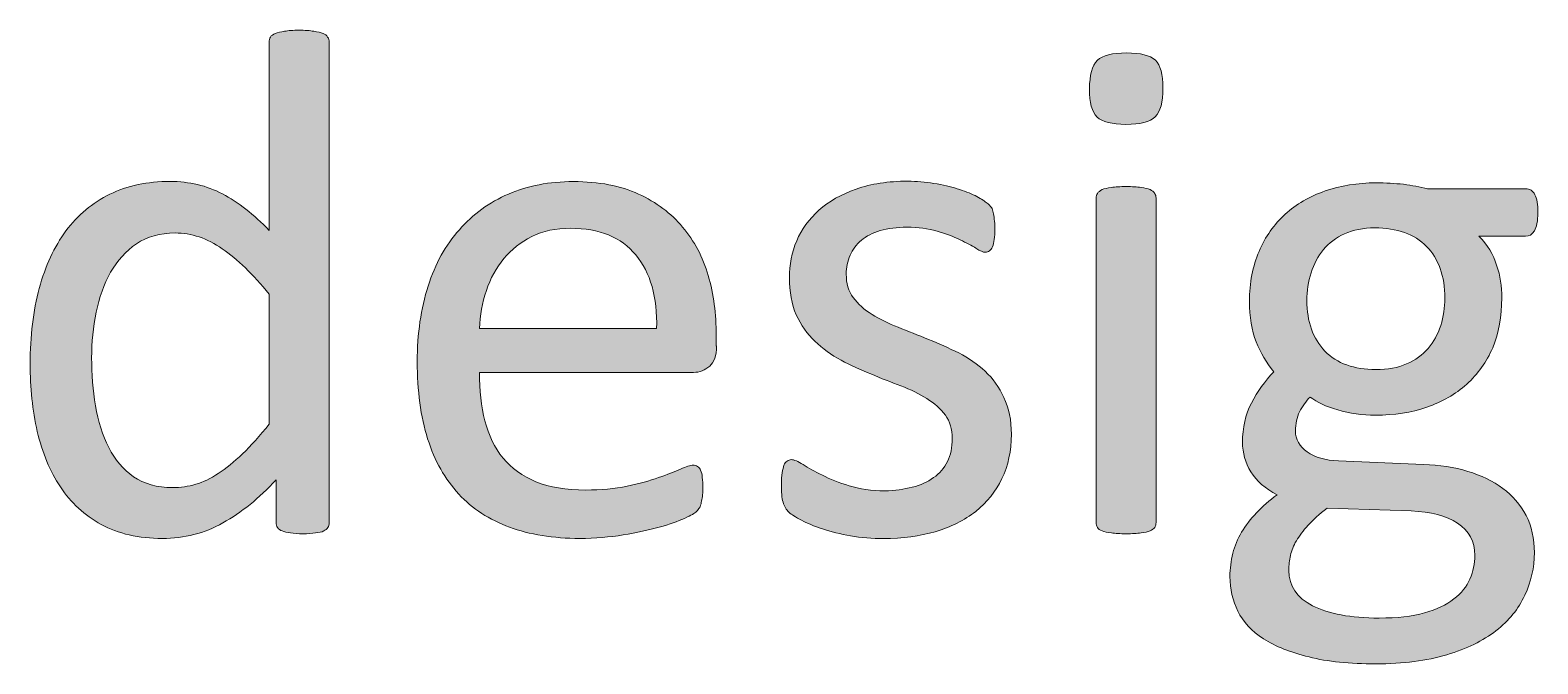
# Model space of a CAD drawing. Header units: inches. Extents: x 247 to 2765, y -1897 to -1110.
# Drawn here: x 847.66 to 855.71, y -1473.7 to -1470.31 of the extents above; entities that cross this region are included whole.
import ezdxf

# ---------------------------------------------------------------- set-up
doc = ezdxf.new("R2010")
doc.units = ezdxf.units.IN
doc.header["$MEASUREMENT"] = 0
doc.layers.add('Layer 1', color=7, linetype='Continuous')

# ---------------------------------------------------------------- blocks, each defined once
blk = doc.blocks.new('block 140')
at = {"layer": 'Layer 1', "true_color": 0x010101}
h = blk.add_hatch(color=18, dxfattribs=at)
h.dxf.hatch_style = 2
edge = h.paths.add_edge_path()
edge.add_spline(control_points=[(849.2582, -1472.943), (849.2582, -1472.9533), (849.2558, -1472.9637), (849.2507, -1472.9699), (849.2455, -1472.9774), (849.2383, -1472.9836), (849.2286, -1472.9881), (849.2176, -1472.994), (849.2031, -1472.996), (849.1852, -1472.9988), (849.1663, -1473.0016), (849.1452, -1473.0026), (849.1191, -1473.0026), (849.0915, -1473.0026), (849.0681, -1473.0016), (849.0519, -1472.9988), (849.0329, -1472.996), (849.0185, -1472.9926), (849.0071, -1472.9881), (848.9964, -1472.9836), (848.9868, -1472.9788), (848.9826, -1472.9699), (848.9768, -1472.9626), (848.9754, -1472.9533), (848.9754, -1472.943), (848.9754, -1472.943), (848.9754, -1472.7149), (848.9754, -1472.7149), (848.8834, -1472.8124), (848.7894, -1472.891), (848.6905, -1472.9451), (848.593, -1473.0002), (848.4845, -1473.0277), (848.368, -1473.0277), (848.2409, -1473.0277), (848.1324, -1473.0029), (848.0421, -1472.9533), (847.9525, -1472.9041), (847.8795, -1472.8372), (847.8237, -1472.7528), (847.7682, -1472.6701), (847.7269, -1472.5702), (847.7007, -1472.4565), (847.6756, -1472.3429), (847.6625, -1472.223), (847.6625, -1472.0969), (847.6625, -1471.9474), (847.679, -1471.812), (847.711, -1471.6924), (847.7434, -1471.5725), (847.7913, -1471.4699), (847.8533, -1471.3851), (847.916, -1471.3014), (847.9942, -1471.2353), (848.0876, -1471.1894), (848.181, -1471.144), (848.2878, -1471.1212), (848.4097, -1471.1212), (848.5117, -1471.1212), (848.6044, -1471.1436), (848.6881, -1471.1877), (848.7725, -1471.2322), (848.8559, -1471.2973), (848.9382, -1471.3831), (848.9382, -1471.3831), (848.9382, -1470.3764), (848.9382, -1470.3764), (848.9382, -1470.3674), (848.9403, -1470.3571), (848.9447, -1470.3502), (848.9499, -1470.3419), (848.9585, -1470.3354), (848.9706, -1470.3309), (848.9837, -1470.3251), (849.0002, -1470.3227), (849.0198, -1470.3192), (849.0402, -1470.3161), (849.0657, -1470.313), (849.0967, -1470.313), (849.129, -1470.313), (849.1552, -1470.3161), (849.1759, -1470.3192), (849.1976, -1470.3227), (849.2131, -1470.3264), (849.2252, -1470.3309), (849.2355, -1470.3354), (849.2462, -1470.3406), (849.2496, -1470.3502), (849.2572, -1470.3575), (849.2586, -1470.3674), (849.2586, -1470.3764), (849.2586, -1470.3764), (849.2582, -1472.943), (849.2582, -1472.943), (849.2582, -1472.943), (849.2582, -1472.943), (849.2582, -1472.943)], knot_values=[0, 0, 0, 0, 1, 1, 1, 2, 2, 2, 3, 3, 3, 4, 4, 4, 5, 5, 5, 6, 6, 6, 7, 7, 7, 8, 8, 8, 9, 9, 9, 10, 10, 10, 11, 11, 11, 12, 12, 12, 13, 13, 13, 14, 14, 14, 15, 15, 15, 16, 16, 16, 17, 17, 17, 18, 18, 18, 19, 19, 19, 20, 20, 20, 21, 21, 21, 22, 22, 22, 23, 23, 23, 24, 24, 24, 25, 25, 25, 26, 26, 26, 27, 27, 27, 28, 28, 28, 29, 29, 29, 30, 30, 30, 31, 31, 31, 32, 32, 32, 32], degree=3, periodic=1)
edge = h.paths.add_edge_path()
edge.add_spline(control_points=[(848.9375, -1471.7231), (848.8524, -1471.6166), (848.7683, -1471.536), (848.6874, -1471.4806), (848.6071, -1471.4247), (848.5234, -1471.3965), (848.4359, -1471.3965), (848.3549, -1471.3965), (848.2864, -1471.4158), (848.2299, -1471.4544), (848.1734, -1471.493), (848.1279, -1471.5436), (848.0917, -1471.6066), (848.0559, -1471.6707), (848.0311, -1471.7417), (848.0146, -1471.8202), (847.998, -1471.9002), (847.9904, -1471.9811), (847.9904, -1472.0628), (847.9904, -1472.1499), (847.9977, -1472.2354), (848.0115, -1472.3201), (848.0246, -1472.4028), (848.0483, -1472.4765), (848.0817, -1472.5427), (848.1148, -1472.6074), (848.1596, -1472.6595), (848.2147, -1472.698), (848.2695, -1472.7363), (848.3398, -1472.7566), (848.4228, -1472.7566), (848.4648, -1472.7566), (848.5058, -1472.7501), (848.5465, -1472.7387), (848.584, -1472.7277), (848.6261, -1472.708), (848.6664, -1472.6808), (848.7077, -1472.655), (848.7504, -1472.6188), (848.7959, -1472.5757), (848.8407, -1472.5327), (848.8882, -1472.4803), (848.9375, -1472.4173), (848.9375, -1472.4173), (848.9375, -1471.7231), (848.9375, -1471.7231)], knot_values=[0, 0, 0, 0, 1, 1, 1, 2, 2, 2, 3, 3, 3, 4, 4, 4, 5, 5, 5, 6, 6, 6, 7, 7, 7, 8, 8, 8, 9, 9, 9, 10, 10, 10, 11, 11, 11, 12, 12, 12, 13, 13, 13, 14, 14, 14, 15, 15, 15, 15], degree=3, periodic=1)
h = blk.add_hatch(color=18, dxfattribs=at)
h.dxf.hatch_style = 2
edge = h.paths.add_edge_path()
edge.add_spline(control_points=[(853.7065, -1470.6227), (853.7065, -1470.6982), (853.6935, -1470.7478), (853.6652, -1470.776), (853.637, -1470.8043), (853.5842, -1470.8163), (853.5091, -1470.8163), (853.4347, -1470.8163), (853.3841, -1470.8032), (853.3551, -1470.7771), (853.3269, -1470.7509), (853.3148, -1470.7009), (853.3148, -1470.6275), (853.3148, -1470.5531), (853.3286, -1470.5025), (853.3569, -1470.4739), (853.3841, -1470.4474), (853.4375, -1470.435), (853.5122, -1470.435), (853.5867, -1470.435), (853.6373, -1470.4477), (853.6662, -1470.4732), (853.6928, -1470.5001), (853.7065, -1470.549), (853.7065, -1470.6227)], knot_values=[0, 0, 0, 0, 1, 1, 1, 2, 2, 2, 3, 3, 3, 4, 4, 4, 5, 5, 5, 6, 6, 6, 7, 7, 7, 8, 8, 8, 8], degree=3, periodic=1)
edge = h.paths.add_edge_path()
edge.add_spline(control_points=[(853.6697, -1472.943), (853.6697, -1472.9533), (853.6669, -1472.963), (853.6624, -1472.9688), (853.6562, -1472.9761), (853.6487, -1472.9823), (853.638, -1472.9871), (853.6263, -1472.9936), (853.6097, -1472.996), (853.5894, -1472.9988), (853.5687, -1473.0016), (853.5426, -1473.0026), (853.5102, -1473.0026), (853.4785, -1473.0026), (853.4537, -1473.0016), (853.4313, -1472.9988), (853.4103, -1472.996), (853.3944, -1472.9923), (853.382, -1472.9871), (853.37, -1472.9823), (853.361, -1472.9771), (853.3569, -1472.9688), (853.3524, -1472.9616), (853.3503, -1472.9533), (853.3503, -1472.943), (853.3503, -1472.943), (853.3503, -1471.2087), (853.3503, -1471.2087), (853.3503, -1471.2012), (853.3524, -1471.1915), (853.3569, -1471.185), (853.3627, -1471.177), (853.37, -1471.1708), (853.382, -1471.1643), (853.3937, -1471.1591), (853.4103, -1471.1567), (853.4313, -1471.1536), (853.4537, -1471.1502), (853.4785, -1471.1488), (853.5102, -1471.1488), (853.5426, -1471.1488), (853.5687, -1471.1502), (853.5894, -1471.1536), (853.6097, -1471.1567), (853.6259, -1471.1605), (853.638, -1471.1643), (853.6487, -1471.1708), (853.6576, -1471.1757), (853.6624, -1471.185), (853.6676, -1471.1922), (853.6697, -1471.2012), (853.6697, -1471.2087), (853.6697, -1471.2087), (853.6697, -1472.943), (853.6697, -1472.943)], knot_values=[0, 0, 0, 0, 1, 1, 1, 2, 2, 2, 3, 3, 3, 4, 4, 4, 5, 5, 5, 6, 6, 6, 7, 7, 7, 8, 8, 8, 9, 9, 9, 10, 10, 10, 11, 11, 11, 12, 12, 12, 13, 13, 13, 14, 14, 14, 15, 15, 15, 16, 16, 16, 17, 17, 17, 18, 18, 18, 18], degree=3, periodic=1)
h = blk.add_hatch(color=18, dxfattribs=at)
h.dxf.hatch_style = 2
edge = h.paths.add_edge_path()
edge.add_spline(control_points=[(851.3246, -1472.0008), (851.3246, -1472.0524), (851.3122, -1472.0869), (851.2881, -1472.1079), (851.2626, -1472.1303), (851.2343, -1472.141), (851.202, -1472.141), (851.202, -1472.141), (850.0596, -1472.141), (850.0596, -1472.141), (850.0596, -1472.2364), (850.0692, -1472.3239), (850.0885, -1472.3997), (850.1085, -1472.4776), (850.1402, -1472.543), (850.1857, -1472.5985), (850.2304, -1472.6536), (850.2897, -1472.6949), (850.3614, -1472.7253), (850.4337, -1472.7549), (850.5226, -1472.7694), (850.6266, -1472.7694), (850.7086, -1472.7694), (850.7823, -1472.7621), (850.8478, -1472.7487), (850.9126, -1472.7349), (850.9684, -1472.7198), (851.0152, -1472.7032), (851.0621, -1472.6867), (851.1007, -1472.6715), (851.1317, -1472.6577), (851.162, -1472.6447), (851.1847, -1472.6364), (851.1999, -1472.6364), (851.2082, -1472.6364), (851.2171, -1472.6391), (851.2233, -1472.644), (851.2306, -1472.6481), (851.2364, -1472.655), (851.2399, -1472.6639), (851.2447, -1472.6729), (851.2471, -1472.6863), (851.2485, -1472.7018), (851.2509, -1472.7177), (851.2516, -1472.7373), (851.2516, -1472.7604), (851.2516, -1472.7769), (851.2509, -1472.7914), (851.2495, -1472.8038), (851.2488, -1472.8155), (851.2454, -1472.8259), (851.2433, -1472.8365), (851.2419, -1472.8462), (851.2378, -1472.8548), (851.235, -1472.8624), (851.2295, -1472.8696), (851.2247, -1472.8775), (851.2175, -1472.8844), (851.2102, -1472.892), (851.1902, -1472.9048), (851.1537, -1472.9209), (851.1186, -1472.9368), (851.0738, -1472.9526), (851.0194, -1472.9678), (850.9636, -1472.9833), (850.8995, -1472.9971), (850.8264, -1473.0091), (850.7548, -1473.0209), (850.6769, -1473.0277), (850.5949, -1473.0277), (850.4533, -1473.0277), (850.3269, -1473.0074), (850.2201, -1472.9678), (850.113, -1472.9282), (850.0227, -1472.8693), (849.949, -1472.7907), (849.8759, -1472.7115), (849.8208, -1472.614), (849.7833, -1472.4958), (849.7461, -1472.3777), (849.7278, -1472.2388), (849.7278, -1472.0834), (849.7278, -1471.9336), (849.7474, -1471.7999), (849.7857, -1471.6804), (849.8232, -1471.5615), (849.8794, -1471.4609), (849.9524, -1471.3789), (850.0248, -1471.2962), (850.1123, -1471.2329), (850.2149, -1471.1884), (850.3183, -1471.144), (850.4327, -1471.1219), (850.5605, -1471.1219), (850.6973, -1471.1219), (850.813, -1471.1443), (850.9081, -1471.1884), (851.0039, -1471.2322), (851.0824, -1471.2911), (851.1437, -1471.3648), (851.2061, -1471.4385), (851.2516, -1471.5253), (851.2805, -1471.6242), (851.3094, -1471.7231), (851.3232, -1471.8302), (851.3232, -1471.9422), (851.3232, -1471.9422), (851.3232, -1471.9997), (851.3232, -1471.9997), (851.3232, -1471.9997), (851.3246, -1472.0008), (851.3246, -1472.0008), (851.3246, -1472.0008), (851.3246, -1472.0008), (851.3246, -1472.0008)], knot_values=[0, 0, 0, 0, 1, 1, 1, 2, 2, 2, 3, 3, 3, 4, 4, 4, 5, 5, 5, 6, 6, 6, 7, 7, 7, 8, 8, 8, 9, 9, 9, 10, 10, 10, 11, 11, 11, 12, 12, 12, 13, 13, 13, 14, 14, 14, 15, 15, 15, 16, 16, 16, 17, 17, 17, 18, 18, 18, 19, 19, 19, 20, 20, 20, 21, 21, 21, 22, 22, 22, 23, 23, 23, 24, 24, 24, 25, 25, 25, 26, 26, 26, 27, 27, 27, 28, 28, 28, 29, 29, 29, 30, 30, 30, 31, 31, 31, 32, 32, 32, 33, 33, 33, 34, 34, 34, 35, 35, 35, 36, 36, 36, 37, 37, 37, 38, 38, 38, 38], degree=3, periodic=1)
edge = h.paths.add_edge_path()
edge.add_spline(control_points=[(851.0052, -1471.9067), (851.0097, -1471.7386), (850.9718, -1471.6077), (850.894, -1471.514), (850.8161, -1471.4185), (850.7004, -1471.3713), (850.546, -1471.3713), (850.4675, -1471.3713), (850.3986, -1471.3858), (850.3386, -1471.4154), (850.2794, -1471.4451), (850.2298, -1471.4843), (850.1898, -1471.5333), (850.1491, -1471.5832), (850.1181, -1471.6401), (850.0968, -1471.7035), (850.0747, -1471.7682), (850.0616, -1471.8364), (850.0596, -1471.9067), (850.0596, -1471.9067), (851.0052, -1471.9067), (851.0052, -1471.9067)], knot_values=[0, 0, 0, 0, 1, 1, 1, 2, 2, 2, 3, 3, 3, 4, 4, 4, 5, 5, 5, 6, 6, 6, 7, 7, 7, 7], degree=3, periodic=1)
h = blk.add_hatch(color=18, dxfattribs=at)
h.dxf.hatch_style = 2
edge = h.paths.add_edge_path()
edge.add_spline(control_points=[(852.8976, -1472.4714), (852.8976, -1472.5596), (852.8811, -1472.6402), (852.847, -1472.7084), (852.8146, -1472.7773), (852.7674, -1472.8359), (852.7075, -1472.8834), (852.6468, -1472.9309), (852.5752, -1472.9668), (852.4915, -1472.9919), (852.4091, -1473.0157), (852.3165, -1473.0288), (852.2165, -1473.0288), (852.1545, -1473.0288), (852.096, -1473.024), (852.0402, -1473.0143), (851.9854, -1473.0047), (851.934, -1472.9919), (851.8893, -1472.9774), (851.8452, -1472.9619), (851.8083, -1472.9468), (851.778, -1472.9309), (851.7459, -1472.9144), (851.7249, -1472.9003), (851.7105, -1472.8875), (851.696, -1472.8748), (851.6874, -1472.8565), (851.6795, -1472.8348), (851.6722, -1472.8117), (851.6708, -1472.78), (851.6708, -1472.739), (851.6708, -1472.716), (851.6722, -1472.6939), (851.675, -1472.6774), (851.6777, -1472.6608), (851.6808, -1472.6471), (851.6843, -1472.6367), (851.6881, -1472.6278), (851.6925, -1472.6192), (851.7012, -1472.6147), (851.7084, -1472.6102), (851.7163, -1472.6071), (851.7242, -1472.6071), (851.738, -1472.6071), (851.7597, -1472.6161), (851.7869, -1472.6333), (851.8145, -1472.6505), (851.8493, -1472.6701), (851.8896, -1472.6901), (851.9289, -1472.7105), (851.9778, -1472.7297), (852.0322, -1472.747), (852.0874, -1472.7642), (852.1507, -1472.7732), (852.2231, -1472.7732), (852.2758, -1472.7732), (852.3258, -1472.7656), (852.3692, -1472.7542), (852.4133, -1472.7442), (852.4501, -1472.726), (852.4818, -1472.7032), (852.5152, -1472.6808), (852.539, -1472.6515), (852.5569, -1472.6174), (852.5745, -1472.5833), (852.5824, -1472.5416), (852.5824, -1472.4941), (852.5824, -1472.4438), (852.57, -1472.4035), (852.5455, -1472.3694), (852.5214, -1472.336), (852.4877, -1472.3067), (852.4463, -1472.2805), (852.4067, -1472.2554), (852.3602, -1472.2323), (852.3078, -1472.2133), (852.2562, -1472.1927), (852.2021, -1472.173), (852.1487, -1472.1496), (852.0942, -1472.1279), (852.0402, -1472.1034), (851.9888, -1472.0755), (851.9375, -1472.0483), (851.891, -1472.0142), (851.8493, -1471.9746), (851.8086, -1471.936), (851.7756, -1471.8874), (851.7501, -1471.8333), (851.7256, -1471.7779), (851.7136, -1471.7107), (851.7136, -1471.6345), (851.7136, -1471.5677), (851.7263, -1471.5009), (851.7525, -1471.4389), (851.7783, -1471.3762), (851.819, -1471.3217), (851.871, -1471.2749), (851.9237, -1471.2273), (851.9895, -1471.1905), (852.0691, -1471.1622), (852.1494, -1471.134), (852.2396, -1471.1199), (852.3454, -1471.1199), (852.3916, -1471.1199), (852.4377, -1471.1243), (852.4839, -1471.1316), (852.5325, -1471.1388), (852.5721, -1471.1488), (852.6089, -1471.1605), (852.6458, -1471.1719), (852.6775, -1471.1843), (852.7047, -1471.197), (852.7309, -1471.2108), (852.7509, -1471.2222), (852.764, -1471.2339), (852.7777, -1471.2439), (852.786, -1471.2532), (852.7915, -1471.2608), (852.7957, -1471.268), (852.7991, -1471.2773), (852.8005, -1471.2862), (852.8022, -1471.2952), (852.8046, -1471.3083), (852.8067, -1471.3228), (852.8088, -1471.3365), (852.8094, -1471.3538), (852.8094, -1471.3741), (852.8094, -1471.3965), (852.8088, -1471.4144), (852.8067, -1471.4309), (852.8046, -1471.4468), (852.8005, -1471.4599), (852.7977, -1471.4702), (852.7922, -1471.4806), (852.7874, -1471.4878), (852.7805, -1471.4923), (852.7743, -1471.4974), (852.7681, -1471.4998), (852.7588, -1471.4998), (852.7481, -1471.4998), (852.7309, -1471.4923), (852.7088, -1471.4778), (852.6868, -1471.4644), (852.6575, -1471.4492), (852.6241, -1471.4323), (852.5886, -1471.4158), (852.5483, -1471.4006), (852.5011, -1471.3872), (852.4532, -1471.3727), (852.4009, -1471.3655), (852.3409, -1471.3655), (852.2865, -1471.3655), (852.2389, -1471.372), (852.1983, -1471.3837), (852.1576, -1471.3958), (852.1232, -1471.4134), (852.0973, -1471.4354), (852.0715, -1471.4578), (852.0508, -1471.4847), (852.0371, -1471.5157), (852.0233, -1471.5467), (852.0167, -1471.5805), (852.0167, -1471.6159), (852.0167, -1471.6662), (852.0281, -1471.7079), (852.0543, -1471.7413), (852.0798, -1471.7761), (852.1128, -1471.8061), (852.1542, -1471.8313), (852.1948, -1471.8561), (852.2424, -1471.8809), (852.2941, -1471.8998), (852.3464, -1471.9212), (852.4002, -1471.9415), (852.4553, -1471.9646), (852.5097, -1471.9866), (852.5642, -1472.0111), (852.6172, -1472.0373), (852.6696, -1472.0638), (852.7178, -1472.0979), (852.7578, -1472.1348), (852.7991, -1472.1734), (852.8329, -1472.2199), (852.857, -1472.2746), (852.8859, -1472.3325), (852.8976, -1472.3966), (852.8976, -1472.4714)], knot_values=[0, 0, 0, 0, 1, 1, 1, 2, 2, 2, 3, 3, 3, 4, 4, 4, 5, 5, 5, 6, 6, 6, 7, 7, 7, 8, 8, 8, 9, 9, 9, 10, 10, 10, 11, 11, 11, 12, 12, 12, 13, 13, 13, 14, 14, 14, 15, 15, 15, 16, 16, 16, 17, 17, 17, 18, 18, 18, 19, 19, 19, 20, 20, 20, 21, 21, 21, 22, 22, 22, 23, 23, 23, 24, 24, 24, 25, 25, 25, 26, 26, 26, 27, 27, 27, 28, 28, 28, 29, 29, 29, 30, 30, 30, 31, 31, 31, 32, 32, 32, 33, 33, 33, 34, 34, 34, 35, 35, 35, 36, 36, 36, 37, 37, 37, 38, 38, 38, 39, 39, 39, 40, 40, 40, 41, 41, 41, 42, 42, 42, 43, 43, 43, 44, 44, 44, 45, 45, 45, 46, 46, 46, 47, 47, 47, 48, 48, 48, 49, 49, 49, 50, 50, 50, 51, 51, 51, 52, 52, 52, 53, 53, 53, 54, 54, 54, 55, 55, 55, 56, 56, 56, 57, 57, 57, 58, 58, 58, 59, 59, 59, 60, 60, 60, 61, 61, 61, 62, 62, 62, 62], degree=3, periodic=1)
h = blk.add_hatch(color=18, dxfattribs=at)
h.dxf.hatch_style = 2
edge = h.paths.add_edge_path()
edge.add_spline(control_points=[(855.7068, -1471.2883), (855.7068, -1471.3334), (855.7006, -1471.3658), (855.6889, -1471.3844), (855.6765, -1471.4058), (855.6606, -1471.4141), (855.6403, -1471.4141), (855.6403, -1471.4141), (855.3926, -1471.4141), (855.3926, -1471.4141), (855.4381, -1471.4602), (855.4691, -1471.5112), (855.487, -1471.5687), (855.5066, -1471.6246), (855.5145, -1471.6814), (855.5145, -1471.7431), (855.5145, -1471.8419), (855.498, -1471.9305), (855.4663, -1472.009), (855.4329, -1472.0859), (855.3867, -1472.1499), (855.3275, -1472.2044), (855.2672, -1472.2581), (855.1966, -1472.2988), (855.1142, -1472.327), (855.0315, -1472.3553), (854.9406, -1472.3694), (854.8407, -1472.3694), (854.7704, -1472.3694), (854.7029, -1472.3615), (854.6395, -1472.3415), (854.5754, -1472.3229), (854.5285, -1472.3008), (854.492, -1472.2726), (854.47, -1472.2946), (854.45, -1472.3218), (854.4355, -1472.3515), (854.4204, -1472.3808), (854.4135, -1472.4152), (854.4135, -1472.4538), (854.4135, -1472.4986), (854.4345, -1472.5358), (854.4765, -1472.5654), (854.5175, -1472.595), (854.5733, -1472.6109), (854.6426, -1472.6136), (854.6426, -1472.6136), (855.096, -1472.6329), (855.096, -1472.6329), (855.1821, -1472.6353), (855.2617, -1472.6474), (855.333, -1472.6698), (855.4046, -1472.6908), (855.4677, -1472.7211), (855.5197, -1472.7604), (855.5714, -1472.799), (855.6144, -1472.8479), (855.6441, -1472.9051), (855.6737, -1472.9616), (855.6882, -1473.0284), (855.6882, -1473.1035), (855.6882, -1473.1845), (855.6709, -1473.2593), (855.6375, -1473.3316), (855.6034, -1473.4033), (855.5531, -1473.4667), (855.4832, -1473.5218), (855.4146, -1473.5748), (855.3271, -1473.6175), (855.2203, -1473.6492), (855.1139, -1473.6816), (854.9881, -1473.6978), (854.8431, -1473.6978), (854.7032, -1473.6978), (854.585, -1473.6858), (854.4858, -1473.661), (854.3876, -1473.6372), (854.3063, -1473.6045), (854.2436, -1473.5641), (854.1799, -1473.5238), (854.1344, -1473.4732), (854.1062, -1473.4164), (854.0783, -1473.3602), (854.0638, -1473.2972), (854.0638, -1473.2317), (854.0638, -1473.189), (854.0693, -1473.148), (854.0797, -1473.107), (854.0896, -1473.0684), (854.1055, -1473.0291), (854.1265, -1472.9947), (854.1482, -1472.9578), (854.1744, -1472.9244), (854.2061, -1472.8913), (854.2378, -1472.8572), (854.2733, -1472.8248), (854.3153, -1472.7942), (854.2522, -1472.7618), (854.2054, -1472.7215), (854.1758, -1472.6729), (854.1455, -1472.6226), (854.131, -1472.5713), (854.131, -1472.5148), (854.131, -1472.4366), (854.1468, -1472.3663), (854.1785, -1472.3046), (854.2113, -1472.2419), (854.2509, -1472.1878), (854.2988, -1472.1375), (854.2591, -1472.09), (854.2271, -1472.0369), (854.204, -1471.977), (854.1809, -1471.917), (854.1678, -1471.8447), (854.1678, -1471.7613), (854.1678, -1471.6621), (854.1858, -1471.5739), (854.2192, -1471.4954), (854.2529, -1471.4154), (854.2994, -1471.3507), (854.3587, -1471.2966), (854.4173, -1471.2425), (854.4879, -1471.2012), (854.572, -1471.1722), (854.6539, -1471.1433), (854.7442, -1471.1288), (854.8431, -1471.1288), (854.8951, -1471.1288), (854.9444, -1471.1319), (854.9898, -1471.136), (855.036, -1471.1433), (855.0787, -1471.1498), (855.1177, -1471.1602), (855.1177, -1471.1602), (855.6413, -1471.1602), (855.6413, -1471.1602), (855.6637, -1471.1602), (855.6796, -1471.1708), (855.6909, -1471.1919), (855.7016, -1471.2122), (855.7068, -1471.2446), (855.7068, -1471.2883)], knot_values=[0, 0, 0, 0, 1, 1, 1, 2, 2, 2, 3, 3, 3, 4, 4, 4, 5, 5, 5, 6, 6, 6, 7, 7, 7, 8, 8, 8, 9, 9, 9, 10, 10, 10, 11, 11, 11, 12, 12, 12, 13, 13, 13, 14, 14, 14, 15, 15, 15, 16, 16, 16, 17, 17, 17, 18, 18, 18, 19, 19, 19, 20, 20, 20, 21, 21, 21, 22, 22, 22, 23, 23, 23, 24, 24, 24, 25, 25, 25, 26, 26, 26, 27, 27, 27, 28, 28, 28, 29, 29, 29, 30, 30, 30, 31, 31, 31, 32, 32, 32, 33, 33, 33, 34, 34, 34, 35, 35, 35, 36, 36, 36, 37, 37, 37, 38, 38, 38, 39, 39, 39, 40, 40, 40, 41, 41, 41, 42, 42, 42, 43, 43, 43, 44, 44, 44, 45, 45, 45, 46, 46, 46, 47, 47, 47, 47], degree=3, periodic=1)
edge = h.paths.add_edge_path()
edge.add_spline(control_points=[(855.3702, -1473.1184), (855.3702, -1473.0439), (855.3395, -1472.9867), (855.2782, -1472.9464), (855.2169, -1472.9068), (855.1352, -1472.8841), (855.0308, -1472.8813), (855.0308, -1472.8813), (854.5823, -1472.8662), (854.5823, -1472.8662), (854.5409, -1472.8982), (854.5072, -1472.9289), (854.481, -1472.9578), (854.4548, -1472.9867), (854.4342, -1473.0143), (854.4183, -1473.0405), (854.4031, -1473.0667), (854.3928, -1473.0918), (854.3866, -1473.1184), (854.3804, -1473.1442), (854.3783, -1473.1707), (854.3783, -1473.199), (854.3783, -1473.281), (854.4204, -1473.3457), (854.5051, -1473.3874), (854.5895, -1473.4305), (854.7084, -1473.4532), (854.86, -1473.4532), (854.9557, -1473.4532), (855.037, -1473.4439), (855.1018, -1473.4253), (855.1673, -1473.4067), (855.2189, -1473.3822), (855.2589, -1473.3512), (855.2982, -1473.3202), (855.3271, -1473.2847), (855.3443, -1473.2451), (855.3612, -1473.2041), (855.3702, -1473.1624), (855.3702, -1473.1184)], knot_values=[0, 0, 0, 0, 1, 1, 1, 2, 2, 2, 3, 3, 3, 4, 4, 4, 5, 5, 5, 6, 6, 6, 7, 7, 7, 8, 8, 8, 9, 9, 9, 10, 10, 10, 11, 11, 11, 12, 12, 12, 13, 13, 13, 13], degree=3, periodic=1)
edge = h.paths.add_edge_path()
edge.add_spline(control_points=[(855.2107, -1471.7448), (855.2107, -1471.627), (855.1776, -1471.5333), (855.1128, -1471.4685), (855.0481, -1471.402), (854.9564, -1471.3693), (854.8365, -1471.3693), (854.7752, -1471.3693), (854.7215, -1471.3796), (854.676, -1471.4003), (854.6298, -1471.422), (854.5926, -1471.4502), (854.563, -1471.485), (854.5327, -1471.5209), (854.5113, -1471.5622), (854.4969, -1471.6091), (854.4817, -1471.6573), (854.4745, -1471.7052), (854.4745, -1471.7572), (854.4745, -1471.8709), (854.5068, -1471.9608), (854.5706, -1472.0276), (854.6357, -1472.0934), (854.726, -1472.1258), (854.8431, -1472.1258), (854.9061, -1472.1258), (854.9602, -1472.1162), (855.0064, -1472.0962), (855.0529, -1472.0748), (855.0911, -1472.0473), (855.1214, -1472.0135), (855.1511, -1471.977), (855.1735, -1471.937), (855.1886, -1471.8909), (855.2031, -1471.8423), (855.2107, -1471.7947), (855.2107, -1471.7448)], knot_values=[0, 0, 0, 0, 1, 1, 1, 2, 2, 2, 3, 3, 3, 4, 4, 4, 5, 5, 5, 6, 6, 6, 7, 7, 7, 8, 8, 8, 9, 9, 9, 10, 10, 10, 11, 11, 11, 12, 12, 12, 12], degree=3, periodic=1)
at = {"layer": 'Layer 1', "lineweight": 0}
for points, knots in [([(849.2582, -1472.943), (849.2582, -1472.9533), (849.2558, -1472.9637), (849.2507, -1472.9699), (849.2455, -1472.9774), (849.2383, -1472.9836), (849.2286, -1472.9881), (849.2176, -1472.994), (849.2031, -1472.996), (849.1852, -1472.9988), (849.1663, -1473.0016), (849.1452, -1473.0026), (849.1191, -1473.0026), (849.0915, -1473.0026), (849.0681, -1473.0016), (849.0519, -1472.9988), (849.0329, -1472.996), (849.0185, -1472.9926), (849.0071, -1472.9881), (848.9964, -1472.9836), (848.9868, -1472.9788), (848.9826, -1472.9699), (848.9768, -1472.9626), (848.9754, -1472.9533), (848.9754, -1472.943), (848.9754, -1472.943), (848.9754, -1472.7149), (848.9754, -1472.7149), (848.8834, -1472.8124), (848.7894, -1472.891), (848.6905, -1472.9451), (848.593, -1473.0002), (848.4845, -1473.0277), (848.368, -1473.0277), (848.2409, -1473.0277), (848.1324, -1473.0029), (848.0421, -1472.9533), (847.9525, -1472.9041), (847.8795, -1472.8372), (847.8237, -1472.7528), (847.7682, -1472.6701), (847.7269, -1472.5702), (847.7007, -1472.4565), (847.6756, -1472.3429), (847.6625, -1472.223), (847.6625, -1472.0969), (847.6625, -1471.9474), (847.679, -1471.812), (847.711, -1471.6924), (847.7434, -1471.5725), (847.7913, -1471.4699), (847.8533, -1471.3851), (847.916, -1471.3014), (847.9942, -1471.2353), (848.0876, -1471.1894), (848.181, -1471.144), (848.2878, -1471.1212), (848.4097, -1471.1212), (848.5117, -1471.1212), (848.6044, -1471.1436), (848.6881, -1471.1877), (848.7725, -1471.2322), (848.8559, -1471.2973), (848.9382, -1471.3831), (848.9382, -1471.3831), (848.9382, -1470.3764), (848.9382, -1470.3764), (848.9382, -1470.3674), (848.9403, -1470.3571), (848.9447, -1470.3502), (848.9499, -1470.3419), (848.9585, -1470.3354), (848.9706, -1470.3309), (848.9837, -1470.3251), (849.0002, -1470.3227), (849.0198, -1470.3192), (849.0402, -1470.3161), (849.0657, -1470.313), (849.0967, -1470.313), (849.129, -1470.313), (849.1552, -1470.3161), (849.1759, -1470.3192), (849.1976, -1470.3227), (849.2131, -1470.3264), (849.2252, -1470.3309), (849.2355, -1470.3354), (849.2462, -1470.3406), (849.2496, -1470.3502), (849.2572, -1470.3575), (849.2586, -1470.3674), (849.2586, -1470.3764), (849.2586, -1470.3764), (849.2582, -1472.943), (849.2582, -1472.943), (849.2582, -1472.943), (849.2582, -1472.943), (849.2582, -1472.943)], [0, 0, 0, 0, 1, 1, 1, 2, 2, 2, 3, 3, 3, 4, 4, 4, 5, 5, 5, 6, 6, 6, 7, 7, 7, 8, 8, 8, 9, 9, 9, 10, 10, 10, 11, 11, 11, 12, 12, 12, 13, 13, 13, 14, 14, 14, 15, 15, 15, 16, 16, 16, 17, 17, 17, 18, 18, 18, 19, 19, 19, 20, 20, 20, 21, 21, 21, 22, 22, 22, 23, 23, 23, 24, 24, 24, 25, 25, 25, 26, 26, 26, 27, 27, 27, 28, 28, 28, 29, 29, 29, 30, 30, 30, 31, 31, 31, 32, 32, 32, 32]), ([(853.7065, -1470.6227), (853.7065, -1470.6982), (853.6935, -1470.7478), (853.6652, -1470.776), (853.637, -1470.8043), (853.5842, -1470.8163), (853.5091, -1470.8163), (853.4347, -1470.8163), (853.3841, -1470.8032), (853.3551, -1470.7771), (853.3269, -1470.7509), (853.3148, -1470.7009), (853.3148, -1470.6275), (853.3148, -1470.5531), (853.3286, -1470.5025), (853.3569, -1470.4739), (853.3841, -1470.4474), (853.4375, -1470.435), (853.5122, -1470.435), (853.5867, -1470.435), (853.6373, -1470.4477), (853.6662, -1470.4732), (853.6928, -1470.5001), (853.7065, -1470.549), (853.7065, -1470.6227)], [0, 0, 0, 0, 1, 1, 1, 2, 2, 2, 3, 3, 3, 4, 4, 4, 5, 5, 5, 6, 6, 6, 7, 7, 7, 8, 8, 8, 8]), ([(851.3246, -1472.0008), (851.3246, -1472.0524), (851.3122, -1472.0869), (851.2881, -1472.1079), (851.2626, -1472.1303), (851.2343, -1472.141), (851.202, -1472.141), (851.202, -1472.141), (850.0596, -1472.141), (850.0596, -1472.141), (850.0596, -1472.2364), (850.0692, -1472.3239), (850.0885, -1472.3997), (850.1085, -1472.4776), (850.1402, -1472.543), (850.1857, -1472.5985), (850.2304, -1472.6536), (850.2897, -1472.6949), (850.3614, -1472.7253), (850.4337, -1472.7549), (850.5226, -1472.7694), (850.6266, -1472.7694), (850.7086, -1472.7694), (850.7823, -1472.7621), (850.8478, -1472.7487), (850.9126, -1472.7349), (850.9684, -1472.7198), (851.0152, -1472.7032), (851.0621, -1472.6867), (851.1007, -1472.6715), (851.1317, -1472.6577), (851.162, -1472.6447), (851.1847, -1472.6364), (851.1999, -1472.6364), (851.2082, -1472.6364), (851.2171, -1472.6391), (851.2233, -1472.644), (851.2306, -1472.6481), (851.2364, -1472.655), (851.2399, -1472.6639), (851.2447, -1472.6729), (851.2471, -1472.6863), (851.2485, -1472.7018), (851.2509, -1472.7177), (851.2516, -1472.7373), (851.2516, -1472.7604), (851.2516, -1472.7769), (851.2509, -1472.7914), (851.2495, -1472.8038), (851.2488, -1472.8155), (851.2454, -1472.8259), (851.2433, -1472.8365), (851.2419, -1472.8462), (851.2378, -1472.8548), (851.235, -1472.8624), (851.2295, -1472.8696), (851.2247, -1472.8775), (851.2175, -1472.8844), (851.2102, -1472.892), (851.1902, -1472.9048), (851.1537, -1472.9209), (851.1186, -1472.9368), (851.0738, -1472.9526), (851.0194, -1472.9678), (850.9636, -1472.9833), (850.8995, -1472.9971), (850.8264, -1473.0091), (850.7548, -1473.0209), (850.6769, -1473.0277), (850.5949, -1473.0277), (850.4533, -1473.0277), (850.3269, -1473.0074), (850.2201, -1472.9678), (850.113, -1472.9282), (850.0227, -1472.8693), (849.949, -1472.7907), (849.8759, -1472.7115), (849.8208, -1472.614), (849.7833, -1472.4958), (849.7461, -1472.3777), (849.7278, -1472.2388), (849.7278, -1472.0834), (849.7278, -1471.9336), (849.7474, -1471.7999), (849.7857, -1471.6804), (849.8232, -1471.5615), (849.8794, -1471.4609), (849.9524, -1471.3789), (850.0248, -1471.2962), (850.1123, -1471.2329), (850.2149, -1471.1884), (850.3183, -1471.144), (850.4327, -1471.1219), (850.5605, -1471.1219), (850.6973, -1471.1219), (850.813, -1471.1443), (850.9081, -1471.1884), (851.0039, -1471.2322), (851.0824, -1471.2911), (851.1437, -1471.3648), (851.2061, -1471.4385), (851.2516, -1471.5253), (851.2805, -1471.6242), (851.3094, -1471.7231), (851.3232, -1471.8302), (851.3232, -1471.9422), (851.3232, -1471.9422), (851.3232, -1471.9997), (851.3232, -1471.9997), (851.3232, -1471.9997), (851.3246, -1472.0008), (851.3246, -1472.0008), (851.3246, -1472.0008), (851.3246, -1472.0008), (851.3246, -1472.0008)], [0, 0, 0, 0, 1, 1, 1, 2, 2, 2, 3, 3, 3, 4, 4, 4, 5, 5, 5, 6, 6, 6, 7, 7, 7, 8, 8, 8, 9, 9, 9, 10, 10, 10, 11, 11, 11, 12, 12, 12, 13, 13, 13, 14, 14, 14, 15, 15, 15, 16, 16, 16, 17, 17, 17, 18, 18, 18, 19, 19, 19, 20, 20, 20, 21, 21, 21, 22, 22, 22, 23, 23, 23, 24, 24, 24, 25, 25, 25, 26, 26, 26, 27, 27, 27, 28, 28, 28, 29, 29, 29, 30, 30, 30, 31, 31, 31, 32, 32, 32, 33, 33, 33, 34, 34, 34, 35, 35, 35, 36, 36, 36, 37, 37, 37, 38, 38, 38, 38]), ([(852.8976, -1472.4714), (852.8976, -1472.5596), (852.8811, -1472.6402), (852.847, -1472.7084), (852.8146, -1472.7773), (852.7674, -1472.8359), (852.7075, -1472.8834), (852.6468, -1472.9309), (852.5752, -1472.9668), (852.4915, -1472.9919), (852.4091, -1473.0157), (852.3165, -1473.0288), (852.2165, -1473.0288), (852.1545, -1473.0288), (852.096, -1473.024), (852.0402, -1473.0143), (851.9854, -1473.0047), (851.934, -1472.9919), (851.8893, -1472.9774), (851.8452, -1472.9619), (851.8083, -1472.9468), (851.778, -1472.9309), (851.7459, -1472.9144), (851.7249, -1472.9003), (851.7105, -1472.8875), (851.696, -1472.8748), (851.6874, -1472.8565), (851.6795, -1472.8348), (851.6722, -1472.8117), (851.6708, -1472.78), (851.6708, -1472.739), (851.6708, -1472.716), (851.6722, -1472.6939), (851.675, -1472.6774), (851.6777, -1472.6608), (851.6808, -1472.6471), (851.6843, -1472.6367), (851.6881, -1472.6278), (851.6925, -1472.6192), (851.7012, -1472.6147), (851.7084, -1472.6102), (851.7163, -1472.6071), (851.7242, -1472.6071), (851.738, -1472.6071), (851.7597, -1472.6161), (851.7869, -1472.6333), (851.8145, -1472.6505), (851.8493, -1472.6701), (851.8896, -1472.6901), (851.9289, -1472.7105), (851.9778, -1472.7297), (852.0322, -1472.747), (852.0874, -1472.7642), (852.1507, -1472.7732), (852.2231, -1472.7732), (852.2758, -1472.7732), (852.3258, -1472.7656), (852.3692, -1472.7542), (852.4133, -1472.7442), (852.4501, -1472.726), (852.4818, -1472.7032), (852.5152, -1472.6808), (852.539, -1472.6515), (852.5569, -1472.6174), (852.5745, -1472.5833), (852.5824, -1472.5416), (852.5824, -1472.4941), (852.5824, -1472.4438), (852.57, -1472.4035), (852.5455, -1472.3694), (852.5214, -1472.336), (852.4877, -1472.3067), (852.4463, -1472.2805), (852.4067, -1472.2554), (852.3602, -1472.2323), (852.3078, -1472.2133), (852.2562, -1472.1927), (852.2021, -1472.173), (852.1487, -1472.1496), (852.0942, -1472.1279), (852.0402, -1472.1034), (851.9888, -1472.0755), (851.9375, -1472.0483), (851.891, -1472.0142), (851.8493, -1471.9746), (851.8086, -1471.936), (851.7756, -1471.8874), (851.7501, -1471.8333), (851.7256, -1471.7779), (851.7136, -1471.7107), (851.7136, -1471.6345), (851.7136, -1471.5677), (851.7263, -1471.5009), (851.7525, -1471.4389), (851.7783, -1471.3762), (851.819, -1471.3217), (851.871, -1471.2749), (851.9237, -1471.2273), (851.9895, -1471.1905), (852.0691, -1471.1622), (852.1494, -1471.134), (852.2396, -1471.1199), (852.3454, -1471.1199), (852.3916, -1471.1199), (852.4377, -1471.1243), (852.4839, -1471.1316), (852.5325, -1471.1388), (852.5721, -1471.1488), (852.6089, -1471.1605), (852.6458, -1471.1719), (852.6775, -1471.1843), (852.7047, -1471.197), (852.7309, -1471.2108), (852.7509, -1471.2222), (852.764, -1471.2339), (852.7777, -1471.2439), (852.786, -1471.2532), (852.7915, -1471.2608), (852.7957, -1471.268), (852.7991, -1471.2773), (852.8005, -1471.2862), (852.8022, -1471.2952), (852.8046, -1471.3083), (852.8067, -1471.3228), (852.8088, -1471.3365), (852.8094, -1471.3538), (852.8094, -1471.3741), (852.8094, -1471.3965), (852.8088, -1471.4144), (852.8067, -1471.4309), (852.8046, -1471.4468), (852.8005, -1471.4599), (852.7977, -1471.4702), (852.7922, -1471.4806), (852.7874, -1471.4878), (852.7805, -1471.4923), (852.7743, -1471.4974), (852.7681, -1471.4998), (852.7588, -1471.4998), (852.7481, -1471.4998), (852.7309, -1471.4923), (852.7088, -1471.4778), (852.6868, -1471.4644), (852.6575, -1471.4492), (852.6241, -1471.4323), (852.5886, -1471.4158), (852.5483, -1471.4006), (852.5011, -1471.3872), (852.4532, -1471.3727), (852.4009, -1471.3655), (852.3409, -1471.3655), (852.2865, -1471.3655), (852.2389, -1471.372), (852.1983, -1471.3837), (852.1576, -1471.3958), (852.1232, -1471.4134), (852.0973, -1471.4354), (852.0715, -1471.4578), (852.0508, -1471.4847), (852.0371, -1471.5157), (852.0233, -1471.5467), (852.0167, -1471.5805), (852.0167, -1471.6159), (852.0167, -1471.6662), (852.0281, -1471.7079), (852.0543, -1471.7413), (852.0798, -1471.7761), (852.1128, -1471.8061), (852.1542, -1471.8313), (852.1948, -1471.8561), (852.2424, -1471.8809), (852.2941, -1471.8998), (852.3464, -1471.9212), (852.4002, -1471.9415), (852.4553, -1471.9646), (852.5097, -1471.9866), (852.5642, -1472.0111), (852.6172, -1472.0373), (852.6696, -1472.0638), (852.7178, -1472.0979), (852.7578, -1472.1348), (852.7991, -1472.1734), (852.8329, -1472.2199), (852.857, -1472.2746), (852.8859, -1472.3325), (852.8976, -1472.3966), (852.8976, -1472.4714)], [0, 0, 0, 0, 1, 1, 1, 2, 2, 2, 3, 3, 3, 4, 4, 4, 5, 5, 5, 6, 6, 6, 7, 7, 7, 8, 8, 8, 9, 9, 9, 10, 10, 10, 11, 11, 11, 12, 12, 12, 13, 13, 13, 14, 14, 14, 15, 15, 15, 16, 16, 16, 17, 17, 17, 18, 18, 18, 19, 19, 19, 20, 20, 20, 21, 21, 21, 22, 22, 22, 23, 23, 23, 24, 24, 24, 25, 25, 25, 26, 26, 26, 27, 27, 27, 28, 28, 28, 29, 29, 29, 30, 30, 30, 31, 31, 31, 32, 32, 32, 33, 33, 33, 34, 34, 34, 35, 35, 35, 36, 36, 36, 37, 37, 37, 38, 38, 38, 39, 39, 39, 40, 40, 40, 41, 41, 41, 42, 42, 42, 43, 43, 43, 44, 44, 44, 45, 45, 45, 46, 46, 46, 47, 47, 47, 48, 48, 48, 49, 49, 49, 50, 50, 50, 51, 51, 51, 52, 52, 52, 53, 53, 53, 54, 54, 54, 55, 55, 55, 56, 56, 56, 57, 57, 57, 58, 58, 58, 59, 59, 59, 60, 60, 60, 61, 61, 61, 62, 62, 62, 62]), ([(855.7068, -1471.2883), (855.7068, -1471.3334), (855.7006, -1471.3658), (855.6889, -1471.3844), (855.6765, -1471.4058), (855.6606, -1471.4141), (855.6403, -1471.4141), (855.6403, -1471.4141), (855.3926, -1471.4141), (855.3926, -1471.4141), (855.4381, -1471.4602), (855.4691, -1471.5112), (855.487, -1471.5687), (855.5066, -1471.6246), (855.5145, -1471.6814), (855.5145, -1471.7431), (855.5145, -1471.8419), (855.498, -1471.9305), (855.4663, -1472.009), (855.4329, -1472.0859), (855.3867, -1472.1499), (855.3275, -1472.2044), (855.2672, -1472.2581), (855.1966, -1472.2988), (855.1142, -1472.327), (855.0315, -1472.3553), (854.9406, -1472.3694), (854.8407, -1472.3694), (854.7704, -1472.3694), (854.7029, -1472.3615), (854.6395, -1472.3415), (854.5754, -1472.3229), (854.5285, -1472.3008), (854.492, -1472.2726), (854.47, -1472.2946), (854.45, -1472.3218), (854.4355, -1472.3515), (854.4204, -1472.3808), (854.4135, -1472.4152), (854.4135, -1472.4538), (854.4135, -1472.4986), (854.4345, -1472.5358), (854.4765, -1472.5654), (854.5175, -1472.595), (854.5733, -1472.6109), (854.6426, -1472.6136), (854.6426, -1472.6136), (855.096, -1472.6329), (855.096, -1472.6329), (855.1821, -1472.6353), (855.2617, -1472.6474), (855.333, -1472.6698), (855.4046, -1472.6908), (855.4677, -1472.7211), (855.5197, -1472.7604), (855.5714, -1472.799), (855.6144, -1472.8479), (855.6441, -1472.9051), (855.6737, -1472.9616), (855.6882, -1473.0284), (855.6882, -1473.1035), (855.6882, -1473.1845), (855.6709, -1473.2593), (855.6375, -1473.3316), (855.6034, -1473.4033), (855.5531, -1473.4667), (855.4832, -1473.5218), (855.4146, -1473.5748), (855.3271, -1473.6175), (855.2203, -1473.6492), (855.1139, -1473.6816), (854.9881, -1473.6978), (854.8431, -1473.6978), (854.7032, -1473.6978), (854.585, -1473.6858), (854.4858, -1473.661), (854.3876, -1473.6372), (854.3063, -1473.6045), (854.2436, -1473.5641), (854.1799, -1473.5238), (854.1344, -1473.4732), (854.1062, -1473.4164), (854.0783, -1473.3602), (854.0638, -1473.2972), (854.0638, -1473.2317), (854.0638, -1473.189), (854.0693, -1473.148), (854.0797, -1473.107), (854.0896, -1473.0684), (854.1055, -1473.0291), (854.1265, -1472.9947), (854.1482, -1472.9578), (854.1744, -1472.9244), (854.2061, -1472.8913), (854.2378, -1472.8572), (854.2733, -1472.8248), (854.3153, -1472.7942), (854.2522, -1472.7618), (854.2054, -1472.7215), (854.1758, -1472.6729), (854.1455, -1472.6226), (854.131, -1472.5713), (854.131, -1472.5148), (854.131, -1472.4366), (854.1468, -1472.3663), (854.1785, -1472.3046), (854.2113, -1472.2419), (854.2509, -1472.1878), (854.2988, -1472.1375), (854.2591, -1472.09), (854.2271, -1472.0369), (854.204, -1471.977), (854.1809, -1471.917), (854.1678, -1471.8447), (854.1678, -1471.7613), (854.1678, -1471.6621), (854.1858, -1471.5739), (854.2192, -1471.4954), (854.2529, -1471.4154), (854.2994, -1471.3507), (854.3587, -1471.2966), (854.4173, -1471.2425), (854.4879, -1471.2012), (854.572, -1471.1722), (854.6539, -1471.1433), (854.7442, -1471.1288), (854.8431, -1471.1288), (854.8951, -1471.1288), (854.9444, -1471.1319), (854.9898, -1471.136), (855.036, -1471.1433), (855.0787, -1471.1498), (855.1177, -1471.1602), (855.1177, -1471.1602), (855.6413, -1471.1602), (855.6413, -1471.1602), (855.6637, -1471.1602), (855.6796, -1471.1708), (855.6909, -1471.1919), (855.7016, -1471.2122), (855.7068, -1471.2446), (855.7068, -1471.2883)], [0, 0, 0, 0, 1, 1, 1, 2, 2, 2, 3, 3, 3, 4, 4, 4, 5, 5, 5, 6, 6, 6, 7, 7, 7, 8, 8, 8, 9, 9, 9, 10, 10, 10, 11, 11, 11, 12, 12, 12, 13, 13, 13, 14, 14, 14, 15, 15, 15, 16, 16, 16, 17, 17, 17, 18, 18, 18, 19, 19, 19, 20, 20, 20, 21, 21, 21, 22, 22, 22, 23, 23, 23, 24, 24, 24, 25, 25, 25, 26, 26, 26, 27, 27, 27, 28, 28, 28, 29, 29, 29, 30, 30, 30, 31, 31, 31, 32, 32, 32, 33, 33, 33, 34, 34, 34, 35, 35, 35, 36, 36, 36, 37, 37, 37, 38, 38, 38, 39, 39, 39, 40, 40, 40, 41, 41, 41, 42, 42, 42, 43, 43, 43, 44, 44, 44, 45, 45, 45, 46, 46, 46, 47, 47, 47, 47]), ([(853.6697, -1472.943), (853.6697, -1472.9533), (853.6669, -1472.963), (853.6624, -1472.9688), (853.6562, -1472.9761), (853.6487, -1472.9823), (853.638, -1472.9871), (853.6263, -1472.9936), (853.6097, -1472.996), (853.5894, -1472.9988), (853.5687, -1473.0016), (853.5426, -1473.0026), (853.5102, -1473.0026), (853.4785, -1473.0026), (853.4537, -1473.0016), (853.4313, -1472.9988), (853.4103, -1472.996), (853.3944, -1472.9923), (853.382, -1472.9871), (853.37, -1472.9823), (853.361, -1472.9771), (853.3569, -1472.9688), (853.3524, -1472.9616), (853.3503, -1472.9533), (853.3503, -1472.943), (853.3503, -1472.943), (853.3503, -1471.2087), (853.3503, -1471.2087), (853.3503, -1471.2012), (853.3524, -1471.1915), (853.3569, -1471.185), (853.3627, -1471.177), (853.37, -1471.1708), (853.382, -1471.1643), (853.3937, -1471.1591), (853.4103, -1471.1567), (853.4313, -1471.1536), (853.4537, -1471.1502), (853.4785, -1471.1488), (853.5102, -1471.1488), (853.5426, -1471.1488), (853.5687, -1471.1502), (853.5894, -1471.1536), (853.6097, -1471.1567), (853.6259, -1471.1605), (853.638, -1471.1643), (853.6487, -1471.1708), (853.6576, -1471.1757), (853.6624, -1471.185), (853.6676, -1471.1922), (853.6697, -1471.2012), (853.6697, -1471.2087), (853.6697, -1471.2087), (853.6697, -1472.943), (853.6697, -1472.943)], [0, 0, 0, 0, 1, 1, 1, 2, 2, 2, 3, 3, 3, 4, 4, 4, 5, 5, 5, 6, 6, 6, 7, 7, 7, 8, 8, 8, 9, 9, 9, 10, 10, 10, 11, 11, 11, 12, 12, 12, 13, 13, 13, 14, 14, 14, 15, 15, 15, 16, 16, 16, 17, 17, 17, 18, 18, 18, 18]), ([(851.0052, -1471.9067), (851.0097, -1471.7386), (850.9718, -1471.6077), (850.894, -1471.514), (850.8161, -1471.4185), (850.7004, -1471.3713), (850.546, -1471.3713), (850.4675, -1471.3713), (850.3986, -1471.3858), (850.3386, -1471.4154), (850.2794, -1471.4451), (850.2298, -1471.4843), (850.1898, -1471.5333), (850.1491, -1471.5832), (850.1181, -1471.6401), (850.0968, -1471.7035), (850.0747, -1471.7682), (850.0616, -1471.8364), (850.0596, -1471.9067), (850.0596, -1471.9067), (851.0052, -1471.9067), (851.0052, -1471.9067)], [0, 0, 0, 0, 1, 1, 1, 2, 2, 2, 3, 3, 3, 4, 4, 4, 5, 5, 5, 6, 6, 6, 7, 7, 7, 7]), ([(855.2107, -1471.7448), (855.2107, -1471.627), (855.1776, -1471.5333), (855.1128, -1471.4685), (855.0481, -1471.402), (854.9564, -1471.3693), (854.8365, -1471.3693), (854.7752, -1471.3693), (854.7215, -1471.3796), (854.676, -1471.4003), (854.6298, -1471.422), (854.5926, -1471.4502), (854.563, -1471.485), (854.5327, -1471.5209), (854.5113, -1471.5622), (854.4969, -1471.6091), (854.4817, -1471.6573), (854.4745, -1471.7052), (854.4745, -1471.7572), (854.4745, -1471.8709), (854.5068, -1471.9608), (854.5706, -1472.0276), (854.6357, -1472.0934), (854.726, -1472.1258), (854.8431, -1472.1258), (854.9061, -1472.1258), (854.9602, -1472.1162), (855.0064, -1472.0962), (855.0529, -1472.0748), (855.0911, -1472.0473), (855.1214, -1472.0135), (855.1511, -1471.977), (855.1735, -1471.937), (855.1886, -1471.8909), (855.2031, -1471.8423), (855.2107, -1471.7947), (855.2107, -1471.7448)], [0, 0, 0, 0, 1, 1, 1, 2, 2, 2, 3, 3, 3, 4, 4, 4, 5, 5, 5, 6, 6, 6, 7, 7, 7, 8, 8, 8, 9, 9, 9, 10, 10, 10, 11, 11, 11, 12, 12, 12, 12]), ([(848.9375, -1471.7231), (848.8524, -1471.6166), (848.7683, -1471.536), (848.6874, -1471.4806), (848.6071, -1471.4247), (848.5234, -1471.3965), (848.4359, -1471.3965), (848.3549, -1471.3965), (848.2864, -1471.4158), (848.2299, -1471.4544), (848.1734, -1471.493), (848.1279, -1471.5436), (848.0917, -1471.6066), (848.0559, -1471.6707), (848.0311, -1471.7417), (848.0146, -1471.8202), (847.998, -1471.9002), (847.9904, -1471.9811), (847.9904, -1472.0628), (847.9904, -1472.1499), (847.9977, -1472.2354), (848.0115, -1472.3201), (848.0246, -1472.4028), (848.0483, -1472.4765), (848.0817, -1472.5427), (848.1148, -1472.6074), (848.1596, -1472.6595), (848.2147, -1472.698), (848.2695, -1472.7363), (848.3398, -1472.7566), (848.4228, -1472.7566), (848.4648, -1472.7566), (848.5058, -1472.7501), (848.5465, -1472.7387), (848.584, -1472.7277), (848.6261, -1472.708), (848.6664, -1472.6808), (848.7077, -1472.655), (848.7504, -1472.6188), (848.7959, -1472.5757), (848.8407, -1472.5327), (848.8882, -1472.4803), (848.9375, -1472.4173), (848.9375, -1472.4173), (848.9375, -1471.7231), (848.9375, -1471.7231)], [0, 0, 0, 0, 1, 1, 1, 2, 2, 2, 3, 3, 3, 4, 4, 4, 5, 5, 5, 6, 6, 6, 7, 7, 7, 8, 8, 8, 9, 9, 9, 10, 10, 10, 11, 11, 11, 12, 12, 12, 13, 13, 13, 14, 14, 14, 15, 15, 15, 15]), ([(855.3702, -1473.1184), (855.3702, -1473.0439), (855.3395, -1472.9867), (855.2782, -1472.9464), (855.2169, -1472.9068), (855.1352, -1472.8841), (855.0308, -1472.8813), (855.0308, -1472.8813), (854.5823, -1472.8662), (854.5823, -1472.8662), (854.5409, -1472.8982), (854.5072, -1472.9289), (854.481, -1472.9578), (854.4548, -1472.9867), (854.4342, -1473.0143), (854.4183, -1473.0405), (854.4031, -1473.0667), (854.3928, -1473.0918), (854.3866, -1473.1184), (854.3804, -1473.1442), (854.3783, -1473.1707), (854.3783, -1473.199), (854.3783, -1473.281), (854.4204, -1473.3457), (854.5051, -1473.3874), (854.5895, -1473.4305), (854.7084, -1473.4532), (854.86, -1473.4532), (854.9557, -1473.4532), (855.037, -1473.4439), (855.1018, -1473.4253), (855.1673, -1473.4067), (855.2189, -1473.3822), (855.2589, -1473.3512), (855.2982, -1473.3202), (855.3271, -1473.2847), (855.3443, -1473.2451), (855.3612, -1473.2041), (855.3702, -1473.1624), (855.3702, -1473.1184)], [0, 0, 0, 0, 1, 1, 1, 2, 2, 2, 3, 3, 3, 4, 4, 4, 5, 5, 5, 6, 6, 6, 7, 7, 7, 8, 8, 8, 9, 9, 9, 10, 10, 10, 11, 11, 11, 12, 12, 12, 13, 13, 13, 13])]:
    blk.add_open_spline(points, degree=3, knots=knots, dxfattribs=at)
blk = doc.blocks.new('block 134')
at = {"layer": 'Layer 1'}
blk.add_blockref('block 140', (0, 0), dxfattribs=at)

msp = doc.modelspace()

# ---------------------------------------------------------------- block references
at = {"layer": 'Layer 1'}
msp.add_blockref('block 134', (0, 0), dxfattribs=at)

doc.saveas('drawing.dxf')
